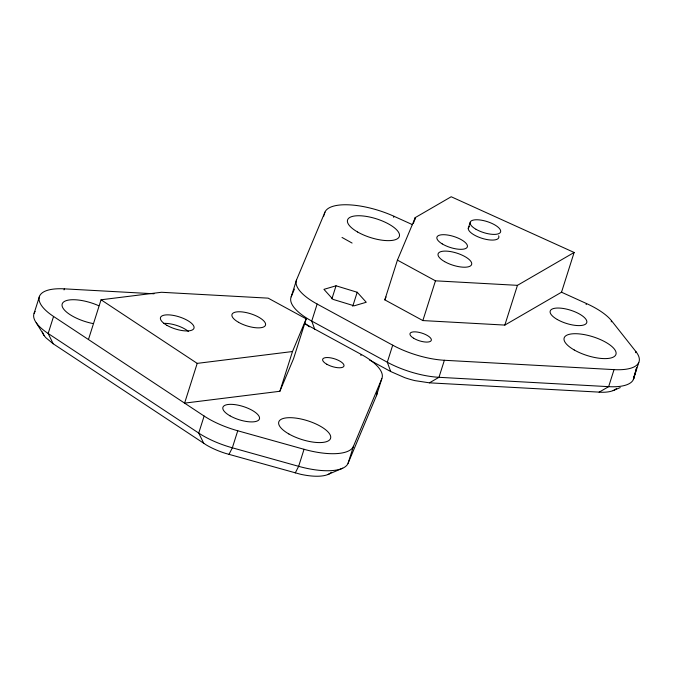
<?xml version="1.0" encoding="UTF-8"?>
<svg xmlns="http://www.w3.org/2000/svg" width="673" height="673" viewBox="0 0 673 673"><rect width="100%" height="100%" fill="white"/><g stroke="black" fill="none" stroke-linecap="round" stroke-linejoin="round"><path stroke-width="1.01" d="M633.865 377.889L636.65 367.626L633.36 379.53L638.77 362.495M34.104 313.332L39.505 296.297M154.016 293.781L64.364 288.852A51.114 18.482 17.6 0 0 53.562 316.461L48.162 333.488L53.184 343.777L206.359 444.996A38.42 13.897 17.6 0 0 225.472 453.366L300.234 474.187A38.395 13.889 17.6 0 0 331.284 472.311M64.019 289.912L64.364 288.852M88.449 339.529L101.059 299.788L161.461 292.275L268.165 298.147L306.19 318.859L293.588 358.608L279.875 391.282L184.604 403.127L197.206 363.378L292.486 351.533L306.19 318.859M53.562 316.461L204.129 416.049L198.728 433.084L203.759 443.364M204.129 416.049A51.114 18.482 17.6 0 0 237.746 430.77L232.345 447.806L228.971 454.41M314.787 329.434L311.742 321.071A51.114 18.482 17.6 0 1 291.182 296.818L296.583 279.783L324.941 212.172A51.114 18.482 17.6 0 1 393.991 216.285L412.574 224.706M323.595 216.428L323.932 215.36M324.268 214.3L324.941 212.172M279.875 391.282L292.486 351.533M296.583 279.783A51.114 18.482 17.6 0 0 317.143 304.036L311.742 321.071L387.303 362.217A51.114 18.482 17.6 0 0 438.973 377.309L608.644 386.655A51.114 18.482 17.6 0 0 633.949 376.14M331.907 298.82L336.037 285.798L357.195 292.25L366.255 302.261L354.158 305.82L332.992 299.367L323.932 289.356L336.037 285.798M304.591 323.57L361.258 354.435A51.114 18.482 17.6 0 1 381.827 378.68L353.46 446.3A51.114 18.482 17.6 0 1 304.045 449.295L298.644 466.33L295.262 472.934M352.745 306.274L357.195 292.25M393.655 217.345L393.991 216.285M360.921 355.504L361.258 354.435M384.821 299.864L397.432 260.115L415.266 217.589L451.204 196.752L574.128 252.468L561.518 292.217L504.843 325.084L422.854 320.575L384.821 299.864L386.041 296.961M413.373 223.554L415.266 217.589M414.501 220.466L415.451 217.488M35.173 311.481A51.114 18.482 17.6 0 0 48.162 333.488L198.728 433.084A51.114 18.482 17.6 0 0 232.345 447.806L298.644 466.33A51.114 18.482 17.6 0 0 348.059 463.335L353.46 446.3M348.059 463.335L376.426 395.716L381.827 378.68M317.143 304.036L392.704 345.182L387.303 362.217L390.685 371.521L404.717 377.646A39.379 14.242 17.6 0 0 414.888 380.624L429.441 382.836L601.94 392.275A38.395 13.889 17.6 0 0 616.451 388.523M422.854 320.575L435.465 280.826L517.453 285.335L574.128 252.468M468.257 228.425L470.057 222.746M561.518 292.217L586.486 303.54A51.114 18.482 17.6 0 1 611.564 320.777L635.935 351.634A51.114 18.482 17.6 0 1 614.045 369.62L444.373 360.274L438.973 377.309L429.441 382.836M504.843 325.084L517.453 285.335M586.149 304.6L586.486 303.54M611.227 321.837L611.564 320.777M614.045 369.62L608.644 386.655L599.113 392.182M635.598 352.702L635.935 351.634M291.182 296.818L294.421 289.096M328.088 474.431L342.692 468.215M613.145 390.592L620.254 387.572M237.746 430.77L304.045 449.295M397.432 260.115L435.465 280.826M369.494 359.979L390.685 371.521M342.019 237.443L352.088 243.062M101.059 299.788L197.206 363.378M53.184 343.777L45.831 337.695A39.32 14.217 17.6 0 1 42.466 331.949M309.311 326.826L304.701 323.175M36.216 322.729L44.241 335.701M498.651 235.786A15.975 5.779 17.6 0 1 481.708 238.225A15.975 5.779 17.6 0 1 469.603 226.481M444.373 360.274A51.114 18.482 17.6 0 1 392.704 345.182M92.723 323.503A27.156 9.817 17.6 0 1 62.219 303.885A27.156 9.817 17.6 0 1 98.788 305.752M376.872 391.938A51.114 18.482 17.6 0 1 376.426 395.716M163.859 323.385A17.574 6.351 17.6 0 1 188.566 331.562M476.063 229.325A15.975 5.779 17.6 0 0 500.577 231.992A15.975 5.779 17.6 0 0 479.487 219.92A15.975 5.779 17.6 0 0 476.063 229.325M413.626 338.233A11.18 4.046 17.6 0 0 431.191 340.622A11.18 4.046 17.6 0 0 417.151 332.025A11.18 4.046 17.6 0 0 413.626 338.233M357.632 232.017A27.156 9.817 17.6 0 0 399.299 236.543A27.156 9.817 17.6 0 0 363.445 216.016A27.156 9.817 17.6 0 0 357.632 232.017M557.303 319.515A19.172 6.932 17.6 0 0 586.713 322.712A19.172 6.932 17.6 0 0 561.408 308.226A19.172 6.932 17.6 0 0 557.303 319.515M574.237 349.985A27.156 9.817 17.6 0 0 615.896 354.511A27.156 9.817 17.6 0 0 580.05 333.985A27.156 9.817 17.6 0 0 574.237 349.985M444.634 261.637A17.574 6.351 17.6 0 0 471.596 264.565A17.574 6.351 17.6 0 0 448.395 251.281A17.574 6.351 17.6 0 0 444.634 261.637M166.997 325.37A17.574 6.351 17.6 0 0 193.95 328.306A17.574 6.351 17.6 0 0 170.757 315.023A17.574 6.351 17.6 0 0 166.997 325.37M442.237 243.912A15.975 5.779 17.6 0 0 467.213 247.184A15.975 5.779 17.6 0 0 446.939 234.936A15.975 5.779 17.6 0 0 442.237 243.912M326.868 364.278A11.18 4.046 17.6 0 0 343.962 366.062A11.18 4.046 17.6 0 0 329.105 357.641A11.18 4.046 17.6 0 0 326.868 364.278M288.86 433.959A27.156 9.817 17.6 0 0 330.519 438.485A27.156 9.817 17.6 0 0 294.673 417.958A27.156 9.817 17.6 0 0 288.86 433.959M229.998 415.821A19.172 6.932 17.6 0 0 259.408 419.018A19.172 6.932 17.6 0 0 234.103 404.532A19.172 6.932 17.6 0 0 229.998 415.821M238.511 322.291A17.574 6.351 17.6 0 0 265.465 325.219A17.574 6.351 17.6 0 0 242.272 311.936A17.574 6.351 17.6 0 0 238.511 322.291"/></g></svg>
